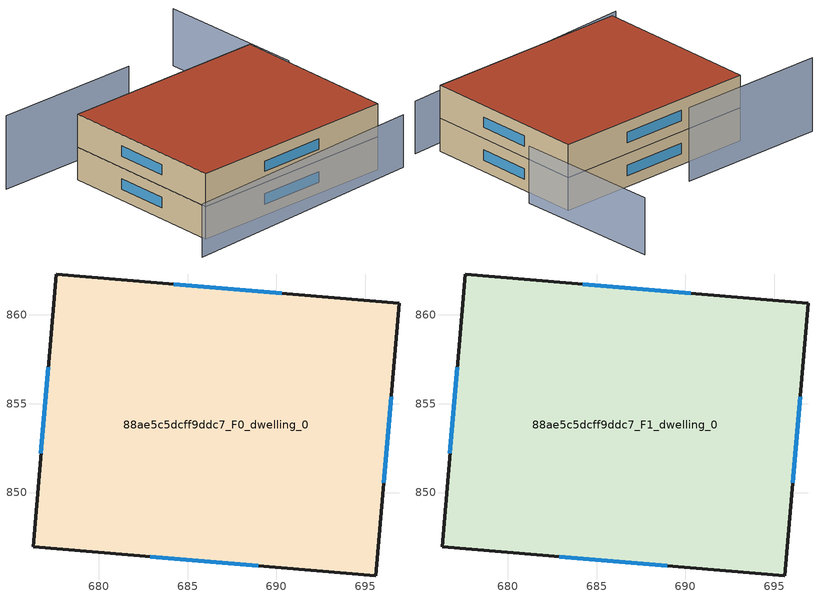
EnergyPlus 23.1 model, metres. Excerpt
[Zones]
88ae5c5dcff9ddc7_F0_dwelling_0
 floor ground (EU_floor_Construction): 696.89,860.66 695.59,845.31 676.3,846.95 677.61,862.29 z0
 wall outside (EU_wall_Construction): 695.59,845.31 696.89,860.66 677.61,862.29 676.3,846.95 695.59,845.31 z0:3
 window (EU_Window_Construction): 696.03,850.56 696.45,855.4 / 682.91,846.39 688.99,845.87 / 677.16,857.04 676.75,852.2 / 690.29,861.22 684.21,861.73 z1.03:1.97
88ae5c5dcff9ddc7_F1_dwelling_0
 floor to 88ae5c5dcff9ddc7_F0_dwelling_0 (EU_floor_Construction): 696.89,860.66 695.59,845.31 676.3,846.95 677.61,862.29 z3
 wall outside (EU_wall_Construction): 695.59,845.31 696.89,860.66 677.61,862.29 676.3,846.95 695.59,845.31 z3:6
 window (EU_Window_Construction): 696.03,850.56 696.45,855.4 / 682.91,846.39 688.99,845.87 / 677.16,857.04 676.75,852.2 / 690.29,861.22 684.21,861.73 z4.03:4.97
 roof outside (EU_roof_Construction): 695.59,845.31 696.89,860.66 677.61,862.29 676.3,846.95 z6
shading: 673.63,844.93 697.32,844.09 z0:4.8; 697.97,857.33 698.88,870.93 z0:5.2; 686.08,864.3 672.32,865.47 z0:6.7
[Building]
EU S2 Campaign: North Axis=0; Terrain=City; Solar Distribution=FullExterior
[Site:Location]
Cape.Town.Intl.AP: Latitude=-33.965; Longitude=18.602; Time Zone=2; Elevation=46
[SizingPeriod:WeatherFileDays]
AnnualSizingPeriod: Begin Month=1; Begin Day of Month=1; End Month=12; End Day of Month=31; Day of Week for Start Day=Monday; Use Weather File Daylight Saving Period=No; Use Weather File Rain and Snow Indicators=No
[MATERIAL]
EU_InternalMass_Material: Roughness=MediumRough; Thickness=0.1; Conductivity=1; Density=1800; Specific Heat=900; Thermal Absorptance=0.9; Solar Absorptance=0.7; Visible Absorptance=0.7
[MATERIAL:NOMASS] Roughness=MediumRough; Thermal Absorptance=0.9; Solar Absorptance=0.7; Visible Absorptance=0.7
Name | Thermal Resistance
EU_wall_NoMass | 0.493876
EU_roof_NoMass | 0.449382
EU_floor_NoMass | 1.25
[WINDOWMATERIAL:SIMPLEGLAZINGSYSTEM]
EU_Window_SimpleGlazing: UFactor=4.4; Solar Heat Gain Coefficient=0.85; Visible Transmittance=0.85
[CONSTRUCTION]
EU_wall_Construction: EU_wall_NoMass
EU_roof_Construction: EU_roof_NoMass
EU_floor_Construction: EU_floor_NoMass
EU_Window_Construction: EU_Window_SimpleGlazing
EU_InternalMass_Construction: EU_InternalMass_Material
[ZONE] Type=1; Multiplier=1; Ceiling Height=autocalculate; Floor Area=autocalculate; Part of Total Floor Area=Yes
Name | Volume
88ae5c5dcff9ddc7_F0_dwelling_0 | 894.317
88ae5c5dcff9ddc7_F1_dwelling_0 | 894.318
[INTERNALMASS] Construction=EU_InternalMass_Construction; Surface Area=298.106
Name | Zone or ZoneList
88ae5c5dcff9ddc7_F0_dwelling_0_EU_InternalMass | 88ae5c5dcff9ddc7_F0_dwelling_0
88ae5c5dcff9ddc7_F1_dwelling_0_EU_InternalMass | 88ae5c5dcff9ddc7_F1_dwelling_0
[OTHEREQUIPMENT] Fuel Type=Electricity; Design Level Calculation Method=Watts/Area; Power per Zone Floor Area=1; Fraction Latent=0; Fraction Radiant=0; Fraction Lost=0; Carbon Dioxide Generation Rate=0; EndUse Subcategory=EU_Step8_InternalGains
Name | Zone or ZoneList or Space or SpaceList | Schedule
EU_Step8_InternalGain_88ae5c5dcff9ddc7_F0_dwelling_0_f000 | 88ae5c5dcff9ddc7_F0_dwelling_0 | EU_Step8_GainSchedule_88ae5c5dcff9ddc7_F0_dwelling_0_f000
EU_Step8_InternalGain_88ae5c5dcff9ddc7_F1_dwelling_0_f000 | 88ae5c5dcff9ddc7_F1_dwelling_0 | EU_Step8_GainSchedule_88ae5c5dcff9ddc7_F1_dwelling_0_f000
[ZONEVENTILATION:DESIGNFLOWRATE] Schedule=EU_AlwaysOn; Design Flow Rate Calculation Method=AirChanges/Hour; Air Changes per Hour=0.64; Ventilation Type=Natural; Fan Pressure Rise=0; Fan Total Efficiency=1; Constant Term Coefficient=1; Temperature Term Coefficient=0; Velocity Term Coefficient=0; Velocity Squared Term Coefficient=0; Minimum Indoor Temperature=-100; Maximum Indoor Temperature=100; Delta Temperature=-100; Minimum Outdoor Temperature=-100; Maximum Outdoor Temperature=100; Maximum Wind Speed=40
Name | Zone or ZoneList or Space or SpaceList
EU_ConstantAir_88ae5c5dcff9ddc7_F0_dwelling_0 | 88ae5c5dcff9ddc7_F0_dwelling_0
EU_ConstantAir_88ae5c5dcff9ddc7_F1_dwelling_0 | 88ae5c5dcff9ddc7_F1_dwelling_0
[HVACTEMPLATE:THERMOSTAT] Constant Heating Setpoint=20; Constant Cooling Setpoint=50
EU_HeatOnly_88ae5c5dcff9ddc7_F0_dwelling_0; EU_HeatOnly_88ae5c5dcff9ddc7_F1_dwelling_0
[HVACTEMPLATE:ZONE:IDEALLOADSAIRSYSTEM] System Availability Schedule=EU_AlwaysOn; Maximum Heating Supply Air Temperature=50; Minimum Cooling Supply Air Temperature=13; Maximum Heating Supply Air Humidity Ratio=0.0156; Minimum Cooling Supply Air Humidity Ratio=0.0077; Heating Limit=NoLimit; Cooling Limit=NoLimit; Heating Availability Schedule=EU_AlwaysOn; Cooling Availability Schedule=EU_CoolingOff; Dehumidification Control Type=ConstantSensibleHeatRatio; Cooling Sensible Heat Ratio=0.7; Dehumidification Setpoint=60; Humidification Control Type=None; Humidification Setpoint=30; Outdoor Air Method=None; Outdoor Air Flow Rate per Person=0.00944; Outdoor Air Flow Rate per Zone Floor Area=0; Outdoor Air Flow Rate per Zone=0; Demand Controlled Ventilation Type=None; Outdoor Air Economizer Type=NoEconomizer; Heat Recovery Type=None; Sensible Heat Recovery Effectiveness=0.7; Latent Heat Recovery Effectiveness=0.65
Name | Template Thermostat
88ae5c5dcff9ddc7_F0_dwelling_0 | EU_HeatOnly_88ae5c5dcff9ddc7_F0_dwelling_0
88ae5c5dcff9ddc7_F1_dwelling_0 | EU_HeatOnly_88ae5c5dcff9ddc7_F1_dwelling_0
[SIZING:ZONE] Zone Cooling Design Supply Air Temperature Input Method=SupplyAirTemperature; Zone Cooling Design Supply Air Temperature=13; Zone Heating Design Supply Air Temperature Input Method=SupplyAirTemperature; Zone Heating Design Supply Air Temperature=50; Zone Cooling Design Supply Air Humidity Ratio=0.008; Zone Heating Design Supply Air Humidity Ratio=0.008; Cooling Design Air Flow Method=DesignDay; Cooling Design Air Flow Rate=0; Cooling Minimum Air Flow per Zone Floor Area=0.000762; Cooling Minimum Air Flow=0; Cooling Minimum Air Flow Fraction=0.2; Heating Design Air Flow Method=DesignDay; Heating Design Air Flow Rate=0; Heating Maximum Air Flow per Zone Floor Area=0.002032; Heating Maximum Air Flow=0.141576; Heating Maximum Air Flow Fraction=0.3; Account for Dedicated Outdoor Air System=No; Dedicated Outdoor Air System Control Strategy=NeutralSupplyAir; Dedicated Outdoor Air Low Setpoint Temperature for Design=autosize; Dedicated Outdoor Air High Setpoint Temperature for Design=autosize; Zone Load Sizing Method=Sensible Load Only No Latent Load; Zone Latent Cooling Design Supply Air Humidity Ratio Input Method=HumidityRatioDifference; Zone Cooling Design Supply Air Humidity Ratio Difference=0.005; Zone Latent Heating Design Supply Air Humidity Ratio Input Method=HumidityRatioDifference; Zone Humidification Design Supply Air Humidity Ratio Difference=0.005
88ae5c5dcff9ddc7_F0_dwelling_0; 88ae5c5dcff9ddc7_F1_dwelling_0
[SCHEDULE:CONSTANT]
Name | Hourly Value
EU_AlwaysOn | 1
EU_CoolingOff | 0
[SCHEDULE:FILE] Column Number=1; Rows to Skip at Top=0; Number of Hours of Data=8760; Column Separator=Comma; Interpolate to Timestep=No; Minutes per Item=60; Adjust Schedule for Daylight Savings=Yes
Name | File
EU_Step8_GainSchedule_88ae5c5dcff9ddc7_F0_dwelling_0_f000 | ../../schedules/88ae5c5dcff9ddc7/88ae5c5dcff9ddc7_F0_dwelling_0_f000_gain.csv
EU_Step8_GainSchedule_88ae5c5dcff9ddc7_F1_dwelling_0_f000 | ../../schedules/88ae5c5dcff9ddc7/88ae5c5dcff9ddc7_F1_dwelling_0_f000_gain.csv
